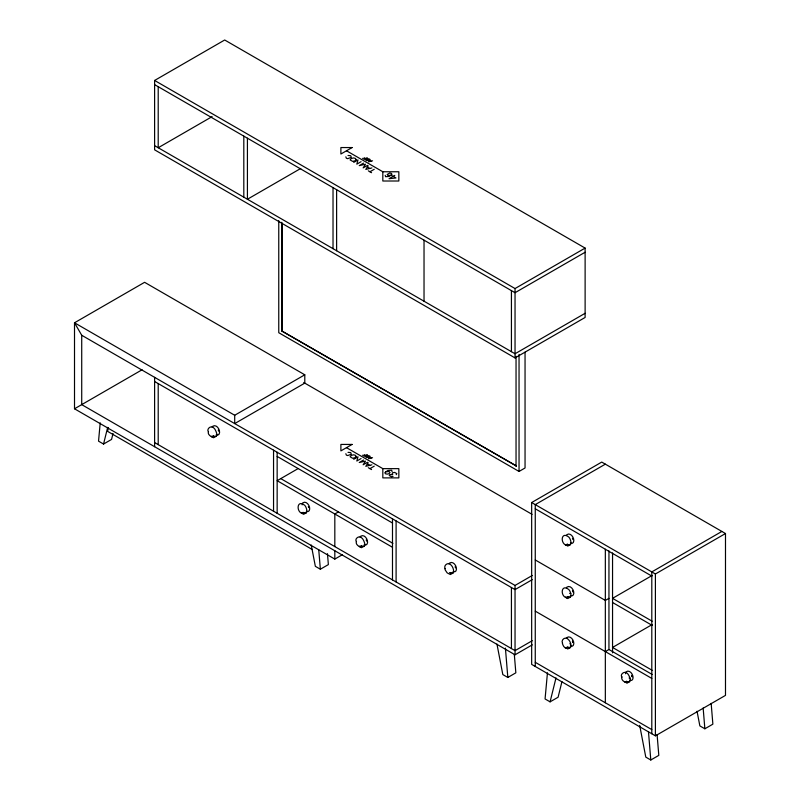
<?xml version="1.0" encoding="UTF-8"?>
<svg xmlns="http://www.w3.org/2000/svg" width="800" height="800" viewBox="0 0 800 800"><rect width="100%" height="100%" fill="white"/><g stroke="black" fill="none" stroke-linecap="round" stroke-linejoin="round"><path stroke-width="1.2" d="M445.15 568.66C443.14 565.56 448.53 560.98 451.44 565.49C453.67 567.57 455.64 576.13 449.73 572.61L452.48 573.21M100.21 422.85L98.54 441.16L103.55 444.05L111.56 439.42L113.03 433.47M547.45 672.82L545.07 698.96L550.08 701.85L558.09 697.23L561.94 681.67M302.12 504.84L302.7 502.9C306.7 500 311.29 507.24 309.18 510.75L308.15 511.5L306.28 511.41M625.51 673.74L626.08 671.8C630.08 668.9 634.67 676.14 632.56 679.65L631.54 680.4L629.67 680.31M103.55 444.05L107.67 427.39M108.41 427.86L107.55 431.33L312.27 549.52M550.08 701.85L556 677.92M345.85 156.81L346.37 158.26L347.72 158.67L351.29 157.36L350.74 155.73L348.01 155.46M345.85 453.7L346.37 455.14L347.72 455.55L351.29 454.24L350.74 452.61L348.01 452.34M208.38 431.59C206.17 429.41 211.28 423.99 214.56 428.73C215.79 430.32 219.21 437.58 214.38 436.43M356.36 541.54C354.14 539.12 359.36 534.16 362.53 538.67C363.86 540.38 367.13 547.43 362.36 546.38M621.87 677.03C619.56 674.66 624.94 669.61 628.05 674.16C629.28 675.75 632.7 683.01 627.87 681.87M385.2 175.32L385.58 176.7L389.19 176.45L391.97 174.36L391.33 173.37L389.69 173.04L387.16 174.51L387.81 175.4L391.12 175.34M392.09 471.69L391.69 470.21L387.8 470.48L384.81 472.73L385.5 473.79L387.26 474.15L389.13 473.64L389.99 472.56L389.28 471.61L385.72 471.68M445.08 568.54L445.06 569.73L447.16 572.88L450.38 574.54L452.86 573.09M212.16 427.21L212.59 426.36C216.59 423.47 221.18 430.7 219.07 434.21L218.05 434.97L216.18 434.87M360.14 537.15L360.57 536.31C364.56 533.41 369.16 540.65 367.05 544.16L366.02 544.91L364.15 544.82M449.04 563.97L449.47 563.13C453.47 560.23 458.06 567.47 455.95 570.98L454.93 571.73L453.06 571.64M566.38 535.53L566.81 534.69C570.81 531.79 575.4 539.03 573.29 542.54L572.27 543.29L570.4 543.2M566.38 588.01L566.81 587.17C570.81 584.28 575.4 591.51 573.29 595.02L572.27 595.77L570.4 595.68M566.38 638.42L566.81 637.58C570.81 634.68 575.4 641.92 573.29 645.43L572.27 646.18L570.4 646.09M396.22 474.68L396.85 473.66L394.67 472.4L392.6 472.82L392.08 473.89L392.75 474.7L389.87 474.6L389.22 475.48L391.37 476.72L393.04 476.42M370.09 159.41L368.49 161.81L372.55 160.83M368.2 165.81L365.8 169.42L371.89 167.94M370.09 456.29L368.49 458.69L372.55 457.71M368.2 462.69L365.8 466.3L371.89 464.82M208.46 431.49C207.36 433.88 210.01 436.28 212.34 437.03L211.37 436.28L213.5 437.78L215.98 436.33M356.44 541.43C355.34 543.82 357.99 546.22 360.31 546.97L359.35 546.22L361.48 547.72L363.96 546.27L362.99 546.46M621.95 676.92C620.86 679.31 623.5 681.71 625.83 682.46L624.86 681.71L626.99 683.21L629.09 681.88M570.2 597.14L567.72 598.59L565.59 597.08L566.56 597.83C559.98 596.15 561.04 583.33 568.78 589.53C571.05 591.65 572.9 600.09 567.07 596.66L569.82 597.26M154.61 80.46L224.69 40L585.12 248.09L585.12 317.46L515.04 357.92L154.61 149.83L154.61 80.46L515.04 288.55L585.12 248.09M212.12 116.62L158.21 147.75L158.21 86.7M300.76 168.45L247.42 199.25L247.42 138.21M353.73 162.39L358 159.92L356.8 164.16L361.06 161.69M367.17 157.73L364.35 159.35L362.6 158.34M363.56 163.13L359.25 165.63L365.48 164.24L363.16 167.89L367.48 165.4M369.96 171.76L374.23 169.29M394.8 175.38L389.05 178.7L395.94 177.96L392.21 175.81M532.29 644.84L515.04 654.8L81.72 404.63L81.72 335.26L74.51 322.78L234.7 415.26L234.7 423.59L304.79 383.12L304.79 374.8L144.6 282.31L74.51 322.78L74.51 408.79L142.1 369.77M281.76 330.98L516.44 466.01L281.76 330.98L281.76 222.29M234.7 415.26L304.79 374.8M585.12 252.25L515.04 292.71L154.61 84.62M298.01 468.66L277.15 480.69L392.49 547.28M585.12 313.29L515.04 353.76L154.61 145.66M353.73 459.27L358 456.8L356.8 461.04L361.06 458.57M367.17 454.61L364.35 456.23L362.6 455.22M363.56 460.02L359.25 462.51L365.48 461.12L363.16 464.77L367.48 462.28M369.96 468.64L374.23 466.17M338.43 511.91L334.82 513.99L334.82 546.59M74.51 408.79L334.82 559.08L342.37 554.72M311.25 545.05L315.35 566.33L320.36 569.22L328.37 564.6L327.46 553.67M278.76 220.67L278.76 332.72L519.04 471.45L525.05 467.98L525.05 352.19M531.66 502.54L601.74 462.08L725.49 533.53L725.49 695.38L655.4 735.84L531.66 664.39L531.66 502.54L655.4 573.99L725.49 533.53M605.34 464.16L535.26 504.62L535.26 666.47M81.72 335.26L515.04 585.43L532.29 575.47M532.29 579.64L515.04 589.6L154.61 381.5M532.29 640.68L515.04 650.64L154.61 442.55M721.88 531.44L651.8 571.91L651.8 733.76M608.95 598.34L605.34 600.42L535.26 559.96M652.22 575.44L612.55 598.34L652.19 621.23M496.95 644.07L502.82 674.57L507.83 677.46L515.84 672.83L514.32 654.49M605.34 651.6L608.95 649.52L652.19 674.48M652.22 624.53L612.55 647.44L652.19 670.32M639.69 725.39L645.79 757.11L650.8 760L658.81 755.38L657.09 734.59M697.04 711.26L699.86 725.9L704.86 728.79L712.87 724.16L711.16 703.37M570.64 643.8L569.81 643.76M629.91 678.02L629.52 678.08M570.25 593.46L570.79 593.37L569.81 593.36M215.02 436.52L215.6 436.45M382.82 171.76L398.84 171.76L398.84 181.01L382.82 181.01L382.82 171.76L346.5 150.78M382.82 468.64L398.84 468.64L398.84 477.89L382.82 477.89L382.82 468.64L346.5 447.67M568.6 544.76L570.2 544.65L567.72 546.1L565.59 544.6L566.56 545.35C559.98 543.66 561.04 530.84 568.78 537.05C571.08 539.22 572.92 547.6 567.07 544.17L568.14 544.67M304.49 512.97L306.09 512.86L303.61 514.31L301.48 512.81L302.44 513.56C295.94 511.98 296.83 498.98 304.66 505.26C306.87 507.33 308.9 515.9 302.96 512.38L304.02 512.88M367.03 159.37L365.41 159.74L366.82 160.74L369.61 159.13L366.98 158.39L367.03 159.37L368.11 160M367.03 456.25L365.41 456.63L366.82 457.62L369.61 456.01L366.98 455.27L367.03 456.25L368.11 456.88M629.08 677.98L629.66 678.06M214.64 436.55L212.85 435.85L213.92 436.35M362.61 546.49L360.83 545.79L361.89 546.29M628.13 681.98L626.34 681.28L627.41 681.78M369.54 160.24L371.15 161.17M364.15 157.71L365.67 158.59M367.37 167.05L369.79 168.45M368.33 170.83L371.58 172.7M535.26 508.79L651.8 576.07M303.7 382.5L532.08 514.35M369.54 457.12L371.15 458.05M364.15 454.59L365.67 455.47M612.55 602.5L652.19 625.39M367.37 463.93L369.79 465.33M368.33 467.71L371.58 469.58M277.15 456.42L392.49 523.01M535.26 611.14L651.8 678.42M280.76 478.61L392.89 543.35M535.26 662.31L651.8 729.6M572.47 538.3L572.83 539.43M572.47 590.79L572.83 591.92M455.13 566.74L455.49 567.87M366.22 539.92L366.59 541.05M308.36 506.51L308.72 507.64M218.25 429.98L218.61 431.11M703.15 708L704.86 728.79M648.48 731.87L650.8 760M505.41 648.11L507.83 677.46M318.75 549.8L320.36 569.22M655.4 573.99L655.4 735.84M612.55 552.99L612.55 652.85M608.95 550.91L608.95 649.52M605.34 549.25L605.34 702.77M519.04 354.41L519.04 471.45M516.04 356.3L516.04 466.24M515.04 288.55L515.04 357.92M515.04 585.43L515.04 654.8M511.43 290.63L511.43 351.67M511.43 587.51L511.43 648.56M424.03 240.17L424.03 301.21M396.1 520.93L396.1 581.97M392.49 518.84L392.49 579.89M336.62 189.71L336.62 250.75M334.82 550.75L334.82 559.08M333.02 187.63L333.02 248.67M282.16 223.31L282.16 330.75M277.15 452.26L277.15 513.3M273.55 450.17L273.55 511.22M243.81 136.13L243.81 197.17M158.21 383.59L158.21 444.63M154.61 377.34L154.61 446.71M562.49 643.11C560.6 639.94 565.76 635.5 568.78 639.94C571.06 642.08 572.97 650.57 567.07 647.06L570.2 647.55L567.72 648.99L565.59 647.49L566.56 648.24C563.43 648.41 562.02 642.48 562.49 643.11M356.04 159.48L354.96 160.85L352.67 161.4L350.12 159.92L351.25 158.54L353.44 157.93L355.33 158.38L356.04 159.48M356.04 456.36L354.96 457.73L352.67 458.28L350.12 456.8L351.25 455.42L353.44 454.81L355.33 455.26L356.04 456.36M352.1 147.55L340.89 154.02L340.89 147.55L352.1 147.55M352.1 444.43L340.89 450.9L340.89 444.43L352.1 444.43M632.15 676.68L631.74 675.41L632.15 676.68M572.88 642.46L572.47 641.19L572.88 642.46"/></g></svg>
